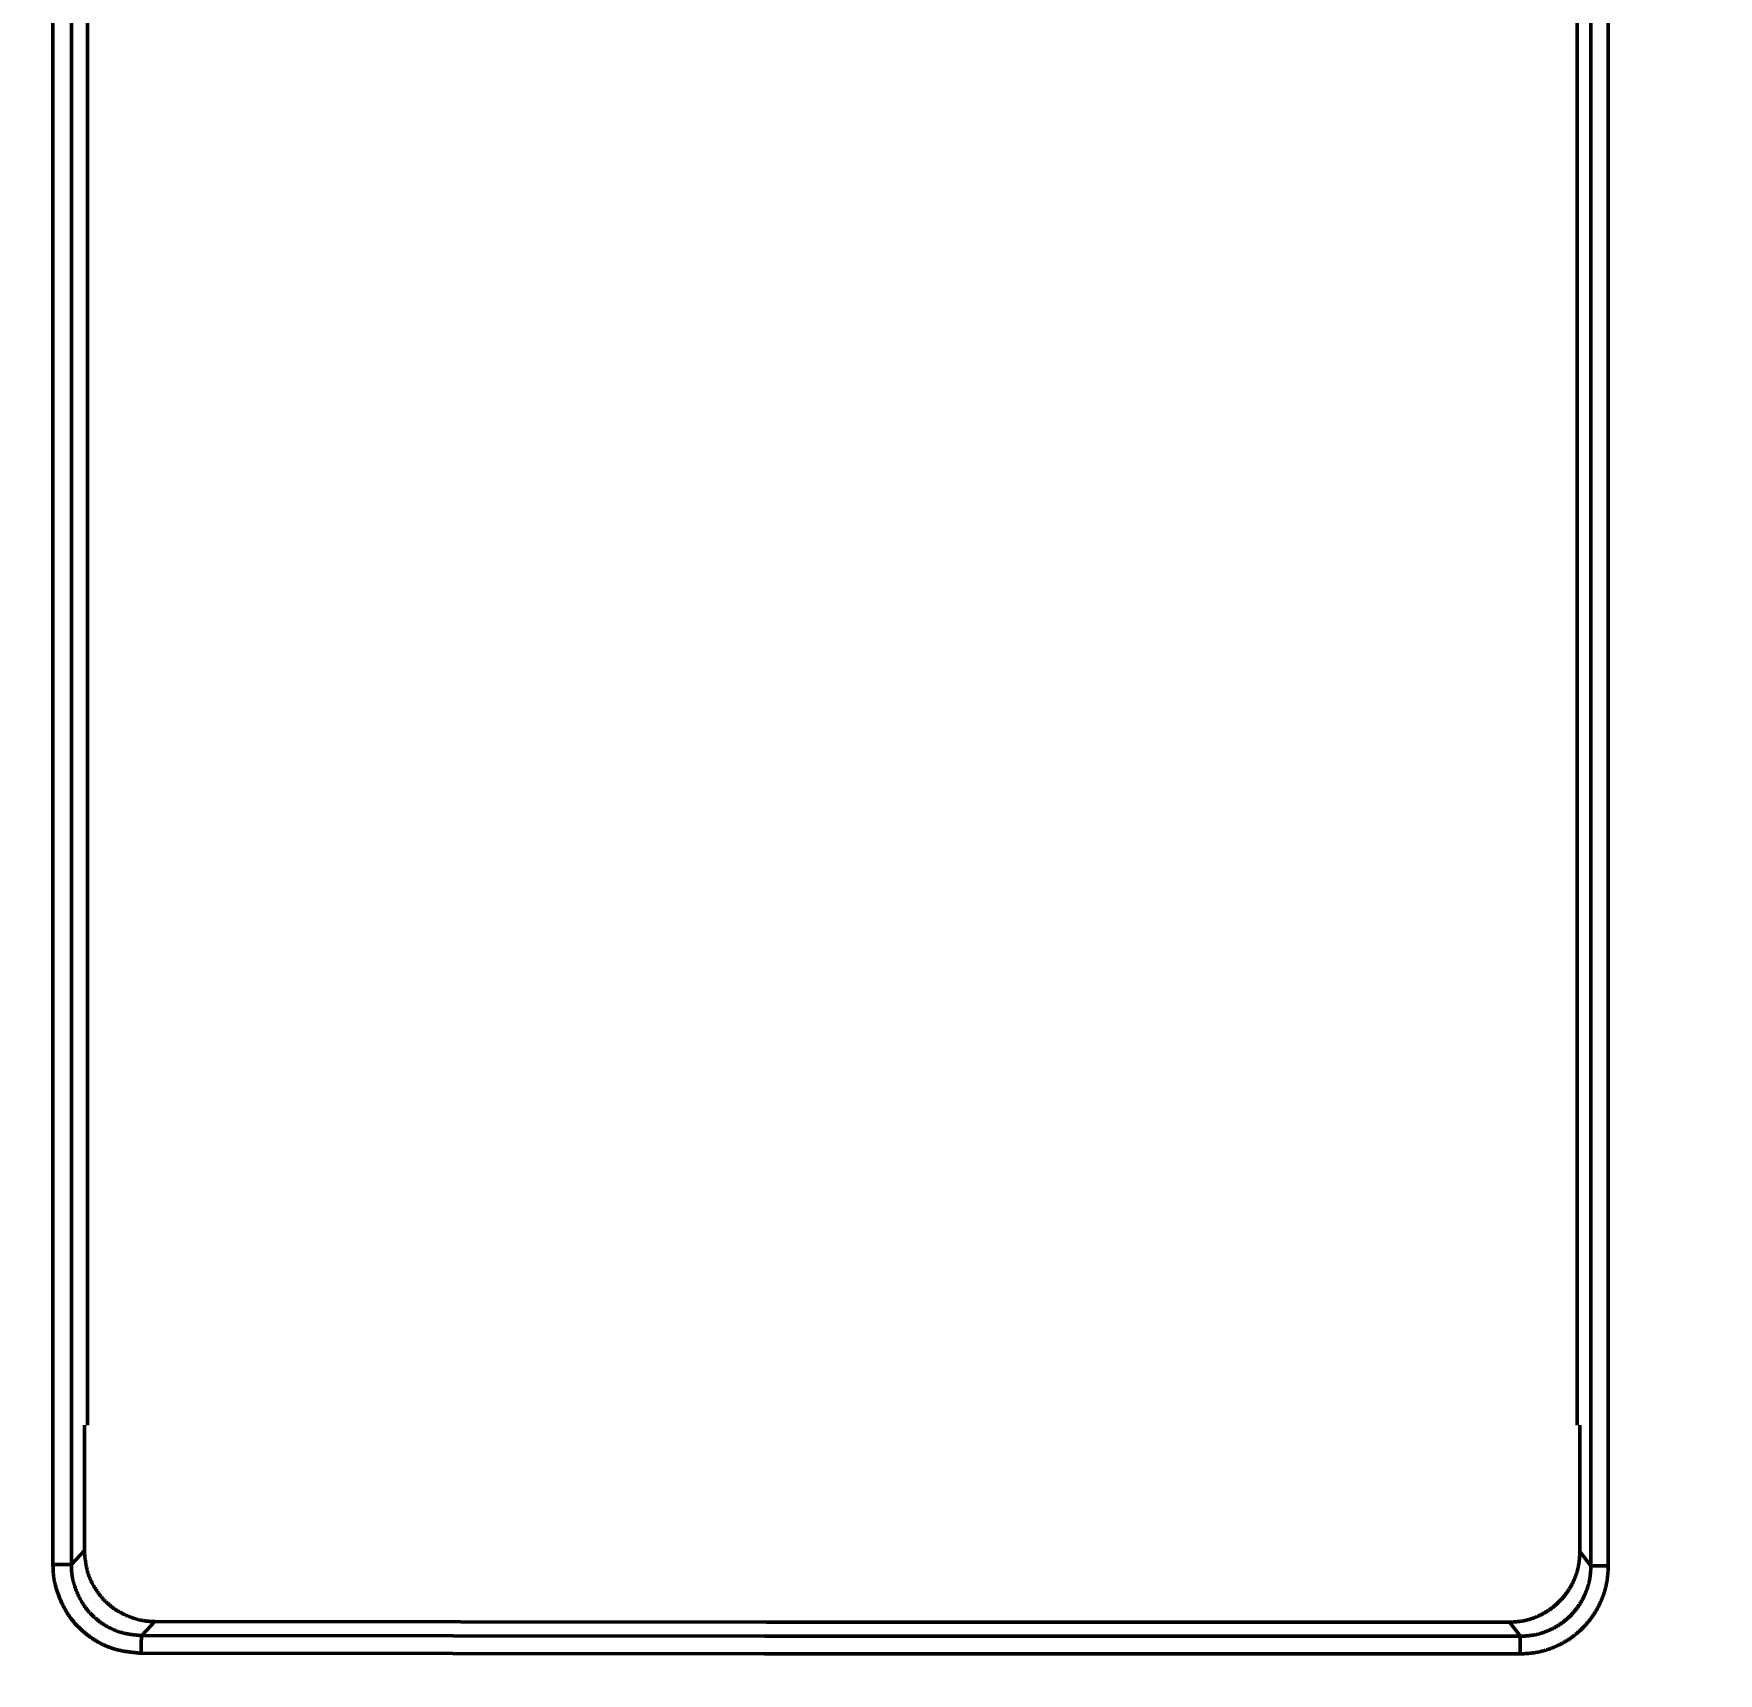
# Model space of a CAD drawing. Header units: millimetres. Extents: x -6033 to 120673, y -4970 to 90533.
# Drawn here: x 87177.98 to 87225.5, y 68508.74 to 68554.99 of the extents above; entities that cross this region are included whole.
import ezdxf
from ezdxf.enums import TextEntityAlignment as Align

# ---------------------------------------------------------------- set-up
doc = ezdxf.new("R2010")
doc.units = ezdxf.units.MM
doc.layers.get('DefPoints').update_dxf_attribs({"color": 250})
for name, color, linetype, lineweight in [('_ACM-A-ANNO-DIMS-c', 2, 'Continuous', 18), ('I-AR$0$I-SCOPE', 252, 'Continuous', 35), ('I-PLAN$0$_ACM-A-WALL-HACH', 251, 'Continuous', 9)]:
    doc.layers.add(name, color=color, linetype=linetype, lineweight=lineweight)
for name, color, linetype in [('I-CEILING$0$I-RCP-AIR', 64, 'Continuous'), ('I-CEILING$0$RC-Hatch【天花填充】', 251, 'Continuous'), ('I-FLOOR$0$I-FC-HATCH', 8, 'Continuous'), ('地坪', 7, 'Continuous'), ('天花', 7, 'Continuous')]:
    doc.layers.add(name, color=color, linetype=linetype)
doc.styles.add('_ACM-G-NOTES', font='arial.ttf')
doc.styles.add('I-CEILING$0$黑体', font='simhei.ttf', dxfattribs={"height": 600})
doc.dimstyles.new('_ACM-DIM-A_50', dxfattribs={"dimscale": 50, "dimtxt": 2.5, "dimasz": 1, "dimexe": 1.5, "dimexo": 1, "dimgap": 1, "dimtad": 1, "dimdec": 0, "dimrnd": 5, "dimzin": 1, "dimdsep": 46, "dimtxsty": '_ACM-G-NOTES', "dimblk": 'ARCHTICK', "dimcen": 2.5, "dimclrd": 256, "dimclre": 256, "dimclrt": 256, "dimadec": 3, "dimazin": 0, "dimtfac": 1, "dimtdec": 0, "dimtix": 1, "dimtmove": 0, "dimatfit": 3, "dimldrblk": 'DOTSMALL', "dimfxl": 5, "dimfxlon": 1, "dimlwd": 18, "dimlwe": 18, "dimarcsym": 0})

# ---------------------------------------------------------------- blocks, each defined once
blk = doc.blocks.new('I-AR')
at = {"layer": 'I-AR$0$I-SCOPE'}
h = blk.add_hatch(dxfattribs=at)
h.set_pattern_fill('ANSI31', color=256, scale=200)
h.paths.add_polyline_path([(63300, 72640), (66630, 72640), (66630, 70889.383), (90600, 70890), (90600, 66390), (96650, 66390), (96650, 24876.398), (18340, 24876.398), (18340, 66390), (48090, 66390), (48090, 72640), (51400, 72640), (51400, 72649.887), (52869.5, 72649.887), (52869.5, 72640), (55240, 72640), (55240, 72790), (59460, 72790), (59460, 72640), (61830.5, 72640), (61830.5, 72649.887), (63300, 72649.887)], flags=16)
h.paths.add_polyline_path([(7330, 0), (7330, -1770), (11180, -1770), (11180, 0), (18450, 0), (18450, 2900), (27550, 2900), (27550, 18090), (37037.331, 18090), (37037.331, 17350), (96200, 17350), (96200, 18120), (114640, 18120), (114640, 84500), (0, 84500), (0, 0)])
blk = doc.blocks.new('I-PLAN')
at = {"layer": 'I-PLAN$0$_ACM-A-WALL-HACH'}
h = blk.add_hatch(dxfattribs=at)
h.set_pattern_fill('ANSI31', color=256, scale=10, angle=45)
h.paths.add_polyline_path([(88260, 70790), (88260, 70890), (88030, 70890), (88030, 70790), (88230, 70790)], flags=17)
h.paths.add_polyline_path([(79671.546, 69390), (78155, 69390), (78155, 68990), (77955, 68990), (77955, 69590), (79671.546, 69590)], flags=17)
h.paths.add_polyline_path([(80271.546, 69390), (80271.546, 69590), (80780, 69590), (80780, 68990), (80580, 68990), (80580, 69390)], flags=17)
h.paths.add_polyline_path([(74580, 69590), (73930, 69590), (73930, 69390), (74580, 69390)])
h.paths.add_polyline_path([(68780, 69590), (69430, 69590), (69430, 69390), (68780, 69390)])
h.paths.add_polyline_path([(87280, 66490), (87480, 66490), (87480, 66390), (87280, 66390)])
h.paths.add_polyline_path([(82180, 68990), (82180, 69390), (84230, 69390), (84230, 66490), (84430, 66490), (84430, 69390), (85280, 69390), (85280, 69590), (81980, 69590), (81980, 68990)])
h.paths.add_polyline_path([(87480, 67390), (87480, 69390), (88280, 69390), (88280, 69590), (88080, 69590), (86480, 69590), (86480, 69390), (87280, 69390), (87280, 67390)], flags=17)
h.paths.add_polyline_path([(72130, 68170), (72130, 66490), (72330, 66490), (72330, 67870), (73130, 67870), (73130, 68070), (72330, 68070), (72330, 68170)])
h.paths.add_polyline_path([(71230, 68170), (71230, 66390), (71030, 66390), (71030, 67870), (70230, 67870), (70230, 68070), (71030, 68070), (71030, 68170)])
h.paths.add_polyline_path([(72130, 69070), (72330, 69070), (72330, 69390), (73030, 69390), (73030, 69590), (72130, 69590)])
h.paths.add_polyline_path([(71230, 69070), (71030, 69070), (71030, 69390), (70330, 69390), (70330, 69590), (71230, 69590)])
h.paths.add_polyline_path([(67800, 69490), (67830, 69490), (67830, 69590), (67800, 69590)], flags=17)
h.paths.add_polyline_path([(76755, 69590), (75180, 69590), (75180, 69390), (75330, 69390), (75330, 66390), (75530, 66390), (75530, 69390), (76555, 69390), (76555, 68990), (76755, 68990)])
h.paths.add_polyline_path([(68180, 69590), (68180, 69390), (68030, 69390), (68030, 66520), (67780, 66520), (67780, 66390), (67400, 66390), (67400, 66720), (67830, 66720), (67830, 69590)])
edge = h.paths.add_edge_path()
edge.add_line((89860, 70890), (88860, 70890))
edge.add_line((75530, 66520), (84230, 66520))
edge.add_line((75530, 66720), (84230, 66720))
blk = doc.blocks.new('I-CEILING$0$RPK-22-40FSNQS')
at = {"color": 0, "lineweight": 50}
for p, q in [((-144.46766, -57.603182), (-58.03559, -57.603182)), ((-58.03559, -58.09299), (-58.03559, -57.603182)), ((-58.03559, -58.09299), (-144.46766, -58.09299)), ((-62.000014, -58.40429), (-58.432468, -58.40429)), ((-58.432468, -58.40429), (-58.03559, -58.09299)), ((-144.008914, -58.481218), (-62.000014, -58.481218)), ((-56.04426, -60.083012), (-56.441316, -60.394452)), ((-56.04426, -81.398388), (-56.04426, -60.083012)), ((-55.54665, -60.090886), (-55.54665, -81.406264)), ((-56.441316, -81.350712), (-56.441316, -60.394452)), ((-56.459674, -98.602512), (-56.441316, -81.350712)), ((-56.063214, -98.970586), (-56.04426, -81.398388)), ((-55.54665, -81.406264), (-55.565604, -98.98945)), ((-56.459674, -98.602512), (-56.063214, -98.970586)), ((-62.000014, -100.49814), (-144.000956, -100.49814)), ((-62.000014, -100.5891), (-58.45932, -100.5891)), ((-58.065334, -100.954898), (-58.45932, -100.5891)), ((-144.457646, -100.954898), (-58.065334, -100.954898)), ((-58.065334, -101.4741), (-58.065334, -100.954898)), ((-58.065334, -101.4741), (-144.457646, -101.4741))]:
    blk.add_line(p, q, dxfattribs=at)
for points in [[(-58.03559, -57.603182), (-58.019254, -57.604106), (-58.002918, -57.605036), (-57.986584, -57.605972), (-57.970252, -57.606924), (-57.953924, -57.607892), (-57.937598, -57.608884), (-57.921278, -57.6099), (-57.904962, -57.61095), (-57.888652, -57.612034), (-57.872348, -57.613158), (-57.856052, -57.614326), (-57.839764, -57.615544), (-57.823486, -57.616814), (-57.807216, -57.618142), (-57.790956, -57.619534), (-57.774708, -57.62099), (-57.758472, -57.622518), (-57.742248, -57.624122), (-57.726038, -57.625806), (-57.70984, -57.627574), (-57.693658, -57.62943), (-57.677492, -57.63138), (-57.66134, -57.633426), (-57.645206, -57.635576), (-57.62909, -57.637832), (-57.612992, -57.6402), (-57.596914, -57.642682), (-57.580856, -57.645284), (-57.564816, -57.64801), (-57.5488, -57.650866), (-57.532804, -57.653854), (-57.516832, -57.656972), (-57.500882, -57.660222), (-57.484958, -57.6636), (-57.469056, -57.667106), (-57.453182, -57.670738), (-57.437332, -57.674496), (-57.42151, -57.678376), (-57.405714, -57.682378), (-57.389946, -57.686502), (-57.374206, -57.690744), (-57.358496, -57.695102), (-57.342814, -57.699578), (-57.327164, -57.70417), (-57.311544, -57.708874), (-57.295956, -57.71369), (-57.280402, -57.718618), (-57.264878, -57.723654), (-57.24939, -57.728798), (-57.233936, -57.734048), (-57.218516, -57.739404), (-57.20313, -57.744864), (-57.187782, -57.750424), (-57.172472, -57.756088), (-57.157196, -57.761848), (-57.14196, -57.767708), (-57.126764, -57.773664), (-57.111606, -57.779716), (-57.096488, -57.785862), (-57.08141, -57.7921), (-57.066374, -57.798428), (-57.05138, -57.804848), (-57.036428, -57.811358), (-57.021518, -57.81796), (-57.006654, -57.824654), (-56.991834, -57.831436), (-56.977058, -57.838312), (-56.962328, -57.845278), (-56.947646, -57.852334), (-56.933008, -57.859482), (-56.91842, -57.86672), (-56.90388, -57.87405), (-56.889388, -57.88147), (-56.874944, -57.888982), (-56.860552, -57.896584), (-56.84621, -57.904278), (-56.83192, -57.912062), (-56.81768, -57.919938), (-56.803494, -57.927904), (-56.789362, -57.935962), (-56.775282, -57.94411), (-56.761258, -57.952348), (-56.747288, -57.960678), (-56.733374, -57.969098), (-56.719516, -57.97761), (-56.705716, -57.986214), (-56.691972, -57.994906), (-56.678288, -58.00369), (-56.66466, -58.012566), (-56.651094, -58.021532), (-56.637588, -58.03059), (-56.62414, -58.039736), (-56.610756, -58.048974), (-56.597432, -58.0583), (-56.58417, -58.067716), (-56.570972, -58.07722), (-56.557836, -58.08681), (-56.544764, -58.09649), (-56.531756, -58.106254), (-56.518812, -58.116106), (-56.505932, -58.126044), (-56.49312, -58.136066), (-56.480374, -58.146174), (-56.467692, -58.156364), (-56.45508, -58.16664), (-56.442534, -58.176998), (-56.430056, -58.187438), (-56.417648, -58.19796), (-56.405308, -58.208564), (-56.393038, -58.219248), (-56.380838, -58.230014), (-56.368708, -58.240858), (-56.35665, -58.251784), (-56.344662, -58.262786), (-56.332748, -58.273868), (-56.320906, -58.285028), (-56.309136, -58.296264), (-56.297442, -58.307578), (-56.28582, -58.318968), (-56.274274, -58.330434), (-56.262802, -58.341974), (-56.251406, -58.35359), (-56.240086, -58.36528), (-56.228844, -58.377042), (-56.217678, -58.388878), (-56.20659, -58.400788), (-56.19558, -58.41277), (-56.18465, -58.424822), (-56.173798, -58.436946), (-56.163026, -58.449142), (-56.152336, -58.461406), (-56.141726, -58.47374), (-56.131198, -58.486144), (-56.12075, -58.498616), (-56.110386, -58.511158), (-56.100106, -58.523764), (-56.089908, -58.53644), (-56.079796, -58.549182), (-56.069768, -58.561988), (-56.059824, -58.574862), (-56.049966, -58.5878), (-56.040196, -58.600802), (-56.03051, -58.613868), (-56.020914, -58.626998), (-56.011404, -58.640192), (-56.001984, -58.653446), (-55.992652, -58.666764), (-55.983408, -58.680142), (-55.974256, -58.693582), (-55.965194, -58.707082), (-55.956222, -58.720642), (-55.947342, -58.734262), (-55.938554, -58.74794), (-55.929854, -58.761676), (-55.921248, -58.77547), (-55.912732, -58.78932), (-55.904306, -58.803226), (-55.895974, -58.817188), (-55.88773, -58.831206), (-55.879578, -58.845276), (-55.871518, -58.859402), (-55.863548, -58.87358), (-55.85567, -58.887812), (-55.847882, -58.902094), (-55.840184, -58.916428), (-55.83258, -58.930812), (-55.825064, -58.945246), (-55.81764, -58.959732), (-55.810308, -58.974264), (-55.803066, -58.988844), (-55.795916, -59.003474), (-55.788856, -59.018148), (-55.781888, -59.03287), (-55.77501, -59.047638), (-55.768224, -59.06245), (-55.761528, -59.077308), (-55.754924, -59.092208), (-55.74841, -59.107152), (-55.741988, -59.122138), (-55.735656, -59.137168), (-55.729416, -59.152238), (-55.723268, -59.167348), (-55.717214, -59.182498), (-55.711256, -59.197688), (-55.705392, -59.212918), (-55.699628, -59.228184), (-55.693964, -59.24349), (-55.6884, -59.25883), (-55.68294, -59.274208), (-55.677582, -59.289622), (-55.672328, -59.30507), (-55.667182, -59.320552), (-55.662144, -59.336068), (-55.657216, -59.351616), (-55.652396, -59.367198), (-55.64769, -59.38281), (-55.643098, -59.398454), (-55.63862, -59.414128), (-55.634258, -59.429832), (-55.630016, -59.445566), (-55.62589, -59.461326), (-55.621886, -59.477116), (-55.618004, -59.492932), (-55.614246, -59.508774), (-55.610612, -59.524642), (-55.607104, -59.540536), (-55.603724, -59.556454), (-55.600474, -59.572396), (-55.597352, -59.58836), (-55.594364, -59.604348), (-55.591506, -59.620358), (-55.588778, -59.636388), (-55.586174, -59.65244), (-55.583692, -59.66851), (-55.581322, -59.6846), (-55.579066, -59.700708), (-55.576914, -59.716834), (-55.574866, -59.732978), (-55.572916, -59.749136), (-55.571058, -59.76531), (-55.56929, -59.781498), (-55.567604, -59.797702), (-55.566, -59.813916), (-55.564472, -59.830144), (-55.563014, -59.846384), (-55.561622, -59.862636), (-55.560294, -59.878896), (-55.559022, -59.895166), (-55.557804, -59.911446), (-55.556634, -59.927734), (-55.55551, -59.944028), (-55.554424, -59.960328), (-55.553374, -59.976636), (-55.552356, -59.992948), (-55.551364, -60.009264), (-55.550396, -60.025584), (-55.549444, -60.041908), (-55.548504, -60.058232), (-55.547576, -60.07456), (-55.54665, -60.090886)], [(-56.441316, -60.394452), (-56.442054, -60.381392), (-56.442798, -60.36833), (-56.443548, -60.35527), (-56.444308, -60.342212), (-56.445082, -60.329156), (-56.445874, -60.316104), (-56.446688, -60.303054), (-56.447526, -60.29001), (-56.448394, -60.276968), (-56.449292, -60.263932), (-56.450228, -60.250904), (-56.4512, -60.23788), (-56.452216, -60.224864), (-56.45328, -60.211856), (-56.454392, -60.198854), (-56.455556, -60.185864), (-56.45678, -60.17288), (-56.458062, -60.159908), (-56.459408, -60.146946), (-56.460822, -60.133996), (-56.462308, -60.121056), (-56.463868, -60.10813), (-56.465506, -60.095216), (-56.467226, -60.082316), (-56.469032, -60.069428), (-56.470926, -60.056556), (-56.472912, -60.0437), (-56.474994, -60.03086), (-56.477178, -60.018034), (-56.479462, -60.005226), (-56.481854, -59.992436), (-56.48435, -59.979664), (-56.486952, -59.966912), (-56.489656, -59.954176), (-56.492462, -59.941462), (-56.495368, -59.928766), (-56.498376, -59.916092), (-56.501482, -59.90344), (-56.504684, -59.890808), (-56.507984, -59.878198), (-56.51138, -59.865612), (-56.514868, -59.853048), (-56.51845, -59.84051), (-56.522124, -59.827994), (-56.52589, -59.815504), (-56.529744, -59.803038), (-56.533688, -59.790598), (-56.53772, -59.778186), (-56.541836, -59.7658), (-56.546038, -59.75344), (-56.550326, -59.74111), (-56.554694, -59.728808), (-56.559146, -59.716534), (-56.563678, -59.70429), (-56.56829, -59.692076), (-56.57298, -59.679894), (-56.577748, -59.667742), (-56.582592, -59.65562), (-56.58751, -59.643532), (-56.592502, -59.631476), (-56.597568, -59.619454), (-56.602706, -59.607464), (-56.607918, -59.59551), (-56.613202, -59.583588), (-56.61856, -59.571704), (-56.623988, -59.559854), (-56.629492, -59.54804), (-56.635066, -59.536262), (-56.640714, -59.524522), (-56.646436, -59.51282), (-56.65223, -59.501154), (-56.658096, -59.489528), (-56.664034, -59.477942), (-56.670046, -59.466394), (-56.676132, -59.454886), (-56.68229, -59.44342), (-56.68852, -59.431994), (-56.694824, -59.42061), (-56.7012, -59.409268), (-56.707648, -59.397968), (-56.71417, -59.38671), (-56.720764, -59.375498), (-56.727432, -59.364328), (-56.734172, -59.353202), (-56.740986, -59.342124), (-56.747872, -59.331088), (-56.75483, -59.3201), (-56.761862, -59.309158), (-56.768968, -59.298264), (-56.776144, -59.287416), (-56.783394, -59.276616), (-56.790718, -59.265864), (-56.798112, -59.255162), (-56.805578, -59.244508), (-56.813116, -59.233904), (-56.820722, -59.22335), (-56.8284, -59.212846), (-56.836148, -59.202394), (-56.843966, -59.191992), (-56.851852, -59.181642), (-56.859808, -59.171344), (-56.86783, -59.161098), (-56.87592, -59.150904), (-56.884078, -59.140766), (-56.892304, -59.130678), (-56.900594, -59.120646), (-56.908952, -59.11067), (-56.917376, -59.100746), (-56.925864, -59.090878), (-56.934416, -59.081066), (-56.943034, -59.07131), (-56.951714, -59.061612), (-56.96046, -59.05197), (-56.969268, -59.042384), (-56.978138, -59.032856), (-56.98707, -59.023388), (-56.996064, -59.013976), (-57.00512, -59.004624), (-57.014238, -58.995332), (-57.023414, -58.9861), (-57.032652, -58.976926), (-57.041948, -58.967814), (-57.051306, -58.958764), (-57.06072, -58.949774), (-57.070194, -58.940846), (-57.079726, -58.93198), (-57.089316, -58.923178), (-57.098962, -58.914438), (-57.108666, -58.90576), (-57.118426, -58.897148), (-57.128242, -58.8886), (-57.138112, -58.880116), (-57.14804, -58.871698), (-57.158022, -58.863346), (-57.168058, -58.855058), (-57.178148, -58.846838), (-57.188292, -58.838686), (-57.19849, -58.8306), (-57.20874, -58.822582), (-57.219042, -58.814632), (-57.229396, -58.80675), (-57.239802, -58.798936), (-57.25026, -58.791194), (-57.260768, -58.78352), (-57.271328, -58.775918), (-57.281936, -58.768386), (-57.292596, -58.760924), (-57.303302, -58.753534), (-57.31406, -58.746216), (-57.324864, -58.738972), (-57.335718, -58.731798), (-57.346618, -58.724698), (-57.357566, -58.717672), (-57.36856, -58.710716), (-57.379602, -58.703834), (-57.390688, -58.697026), (-57.401818, -58.69029), (-57.412994, -58.683626), (-57.424212, -58.677036), (-57.435476, -58.670518), (-57.446782, -58.664072), (-57.45813, -58.6577), (-57.46952, -58.6514), (-57.480952, -58.645172), (-57.492426, -58.639018), (-57.50394, -58.632936), (-57.515494, -58.626928), (-57.527086, -58.620992), (-57.53872, -58.615128), (-57.55039, -58.609338), (-57.5621, -58.60362), (-57.573846, -58.597974), (-57.58563, -58.592402), (-57.59745, -58.586902), (-57.609306, -58.581476), (-57.621198, -58.576122), (-57.633124, -58.57084), (-57.645086, -58.565632), (-57.657082, -58.560496), (-57.669112, -58.555434), (-57.681174, -58.550444), (-57.693268, -58.545528), (-57.705396, -58.540686), (-57.717554, -58.53592), (-57.729744, -58.531232), (-57.741964, -58.526624), (-57.754214, -58.522094), (-57.766492, -58.517644), (-57.7788, -58.513276), (-57.791138, -58.508992), (-57.803502, -58.50479), (-57.815894, -58.500674), (-57.828312, -58.496646), (-57.840758, -58.492704), (-57.853228, -58.48885), (-57.865724, -58.485086), (-57.878246, -58.481412), (-57.89079, -58.477832), (-57.90336, -58.474344), (-57.915952, -58.47095), (-57.928568, -58.46765), (-57.941204, -58.464448), (-57.953864, -58.461344), (-57.966544, -58.458338), (-57.979244, -58.455432), (-57.991966, -58.452626), (-58.004706, -58.449924), (-58.017466, -58.447324), (-58.030244, -58.444828), (-58.043042, -58.442438), (-58.055856, -58.440154), (-58.068686, -58.437972), (-58.081534, -58.43589), (-58.094398, -58.433904), (-58.107276, -58.43201), (-58.120168, -58.430206), (-58.133076, -58.428486), (-58.145996, -58.426848), (-58.15893, -58.425288), (-58.171876, -58.423802), (-58.184832, -58.422388), (-58.1978, -58.421042), (-58.21078, -58.419758), (-58.223768, -58.418536), (-58.236768, -58.41737), (-58.249774, -58.416258), (-58.26279, -58.415196), (-58.275812, -58.414178), (-58.288842, -58.413206), (-58.301878, -58.41227), (-58.31492, -58.411372), (-58.327968, -58.410504), (-58.34102, -58.409664), (-58.354076, -58.40885), (-58.367136, -58.408058), (-58.3802, -58.407284), (-58.393264, -58.406522), (-58.406332, -58.405772), (-58.4194, -58.40503), (-58.432468, -58.40429)], [(-56.04426, -60.083012), (-56.044972, -60.069928), (-56.045686, -60.056844), (-56.04641, -60.043762), (-56.047142, -60.030682), (-56.04789, -60.017604), (-56.048656, -60.00453), (-56.049442, -59.991458), (-56.050254, -59.978392), (-56.051094, -59.965328), (-56.051966, -59.952272), (-56.052872, -59.93922), (-56.05382, -59.926176), (-56.05481, -59.913138), (-56.055846, -59.900108), (-56.056932, -59.887086), (-56.05807, -59.874074), (-56.059266, -59.86107), (-56.060524, -59.848078), (-56.061844, -59.835094), (-56.063234, -59.822124), (-56.064694, -59.809164), (-56.066228, -59.796216), (-56.067842, -59.783282), (-56.069538, -59.770362), (-56.071318, -59.757456), (-56.073188, -59.744564), (-56.075152, -59.731688), (-56.07721, -59.718828), (-56.07937, -59.705986), (-56.081632, -59.69316), (-56.084, -59.680352), (-56.086474, -59.66756), (-56.089052, -59.65479), (-56.091734, -59.642038), (-56.09452, -59.629306), (-56.097404, -59.616594), (-56.10039, -59.603902), (-56.103476, -59.591232), (-56.106658, -59.578584), (-56.109938, -59.565958), (-56.113312, -59.553356), (-56.116782, -59.540778), (-56.120346, -59.528222), (-56.124, -59.515692), (-56.127746, -59.503186), (-56.131582, -59.490706), (-56.135508, -59.478252), (-56.13952, -59.465824), (-56.14362, -59.453424), (-56.147804, -59.44105), (-56.152074, -59.428706), (-56.156426, -59.41639), (-56.16086, -59.404102), (-56.165376, -59.391846), (-56.16997, -59.379618), (-56.174644, -59.367422), (-56.179396, -59.355256), (-56.184224, -59.343124), (-56.189128, -59.331022), (-56.194106, -59.318954), (-56.199156, -59.30692), (-56.20428, -59.294918), (-56.209476, -59.28295), (-56.214746, -59.271018), (-56.22009, -59.259122), (-56.225504, -59.24726), (-56.230994, -59.235436), (-56.236556, -59.223646), (-56.24219, -59.211896), (-56.247898, -59.200182), (-56.25368, -59.188508), (-56.259532, -59.176872), (-56.26546, -59.165274), (-56.27146, -59.153716), (-56.277532, -59.1422), (-56.283678, -59.130724), (-56.289898, -59.119288), (-56.29619, -59.107894), (-56.302554, -59.096544), (-56.308992, -59.085236), (-56.315504, -59.07397), (-56.322088, -59.062748), (-56.328744, -59.051572), (-56.335474, -59.040438), (-56.342278, -59.029352), (-56.349154, -59.01831), (-56.356104, -59.007314), (-56.363126, -58.996366), (-56.370222, -58.985464), (-56.37739, -58.97461), (-56.38463, -58.963804), (-56.391944, -58.953048), (-56.39933, -58.94234), (-56.406788, -58.931682), (-56.414318, -58.921072), (-56.421918, -58.910514), (-56.429588, -58.900006), (-56.437328, -58.889548), (-56.445138, -58.879142), (-56.453018, -58.868788), (-56.460966, -58.858486), (-56.468982, -58.848238), (-56.477066, -58.838042), (-56.485218, -58.8279), (-56.493438, -58.81781), (-56.501724, -58.807776), (-56.510076, -58.797796), (-56.518496, -58.787872), (-56.52698, -58.778002), (-56.535528, -58.768188), (-56.544142, -58.758432), (-56.55282, -58.748732), (-56.561562, -58.739088), (-56.570368, -58.729502), (-56.579236, -58.719976), (-56.588168, -58.710506), (-56.59716, -58.701094), (-56.606216, -58.691744), (-56.615332, -58.682452), (-56.62451, -58.67322), (-56.633748, -58.664048), (-56.643046, -58.654938), (-56.652404, -58.645888), (-56.661822, -58.6369), (-56.671298, -58.627974), (-56.680832, -58.61911), (-56.690426, -58.610308), (-56.700076, -58.601572), (-56.709784, -58.592898), (-56.719548, -58.584288), (-56.729368, -58.575742), (-56.739246, -58.567262), (-56.749178, -58.558848), (-56.759166, -58.550498), (-56.769208, -58.542216), (-56.779304, -58.534), (-56.789456, -58.52585), (-56.79966, -58.51777), (-56.809918, -58.509756), (-56.820228, -58.50181), (-56.83059, -58.493934), (-56.841004, -58.486126), (-56.85147, -58.47839), (-56.861988, -58.470722), (-56.872556, -58.463124), (-56.883174, -58.455598), (-56.89384, -58.448144), (-56.904558, -58.44076), (-56.915324, -58.433448), (-56.92614, -58.42621), (-56.937002, -58.419046), (-56.947914, -58.411952), (-56.958872, -58.404932), (-56.969876, -58.397986), (-56.980928, -58.391112), (-56.992024, -58.384312), (-57.003166, -58.377584), (-57.014352, -58.370928), (-57.025584, -58.364346), (-57.036858, -58.357838), (-57.048176, -58.351402), (-57.059536, -58.345038), (-57.070938, -58.338748), (-57.082384, -58.33253), (-57.09387, -58.326386), (-57.105396, -58.320314), (-57.116962, -58.314316), (-57.12857, -58.308392), (-57.140216, -58.302538), (-57.1519, -58.29676), (-57.163624, -58.291052), (-57.175384, -58.28542), (-57.187182, -58.279858), (-57.199018, -58.274372), (-57.210888, -58.268956), (-57.222796, -58.263614), (-57.234738, -58.258346), (-57.246716, -58.25315), (-57.258728, -58.248028), (-57.270774, -58.242978), (-57.282852, -58.238002), (-57.294964, -58.2331), (-57.307108, -58.228272), (-57.319284, -58.223522), (-57.331492, -58.218848), (-57.34373, -58.214252), (-57.355998, -58.209738), (-57.368296, -58.205304), (-57.380624, -58.20095), (-57.39298, -58.196682), (-57.405364, -58.192496), (-57.417776, -58.188396), (-57.430214, -58.184384), (-57.44268, -58.180458), (-57.455172, -58.17662), (-57.467688, -58.172874), (-57.480232, -58.169218), (-57.492798, -58.165654), (-57.50539, -58.162182), (-57.518004, -58.158806), (-57.53064, -58.155526), (-57.5433, -58.15234), (-57.555982, -58.149254), (-57.568686, -58.146268), (-57.58141, -58.14338), (-57.594156, -58.140594), (-57.60692, -58.13791), (-57.619704, -58.135328), (-57.632508, -58.132852), (-57.64533, -58.130482), (-57.658168, -58.128218), (-57.671026, -58.126056), (-57.683898, -58.123994), (-57.696788, -58.12203), (-57.709692, -58.120156), (-57.722612, -58.118372), (-57.735546, -58.116674), (-57.748492, -58.115056), (-57.761454, -58.113518), (-57.774426, -58.112054), (-57.78741, -58.110662), (-57.800406, -58.109336), (-57.813414, -58.108076), (-57.82643, -58.106874), (-57.839456, -58.10573), (-57.852492, -58.10464), (-57.865536, -58.1036), (-57.878588, -58.102606), (-57.891646, -58.101654), (-57.90471, -58.100742), (-57.917782, -58.099866), (-57.930858, -58.099022), (-57.94394, -58.098204), (-57.957024, -58.097414), (-57.970114, -58.096644), (-57.983206, -58.095892), (-57.9963, -58.095154), (-58.009396, -58.094428), (-58.022492, -58.093708), (-58.03559, -58.09299)], [(-56.04426, -60.083012), (-56.04373, -60.083066), (-56.0432, -60.083122), (-56.04267, -60.083178), (-56.042138, -60.083232), (-56.041606, -60.083288), (-56.041072, -60.083342), (-56.040536, -60.083398), (-56.039998, -60.083452), (-56.039456, -60.083508), (-56.038912, -60.083562), (-56.038366, -60.083616), (-56.037816, -60.08367), (-56.03726, -60.083724), (-56.036702, -60.083778), (-56.036138, -60.083832), (-56.03557, -60.083884), (-56.034996, -60.083938), (-56.034418, -60.08399), (-56.033832, -60.084042), (-56.03324, -60.084092), (-56.032642, -60.084144), (-56.032038, -60.084194), (-56.031426, -60.084246), (-56.030808, -60.084296), (-56.03018, -60.084344), (-56.029544, -60.084394), (-56.0289, -60.084442), (-56.028248, -60.08449), (-56.027586, -60.084536), (-56.026914, -60.084584), (-56.026036, -60.084642), (-56.02514, -60.0847), (-56.02423, -60.084758), (-56.023302, -60.084814), (-56.022358, -60.08487), (-56.021398, -60.084924), (-56.020422, -60.084978), (-56.01943, -60.08503), (-56.01842, -60.085084), (-56.017394, -60.085134), (-56.01635, -60.085186), (-56.015292, -60.085236), (-56.014216, -60.085286), (-56.013122, -60.085336), (-56.012012, -60.085384), (-56.010886, -60.085432), (-56.009742, -60.08548), (-56.008582, -60.085528), (-56.007406, -60.085576), (-56.006212, -60.085622), (-56.005, -60.085668), (-56.003772, -60.085714), (-56.002526, -60.08576), (-56.001264, -60.085806), (-55.999984, -60.085852), (-55.998688, -60.085898), (-55.997374, -60.085944), (-55.996042, -60.08599), (-55.994694, -60.086036), (-55.993326, -60.08608), (-55.991944, -60.086126), (-55.990542, -60.086172), (-55.989124, -60.086218), (-55.987688, -60.086264), (-55.986236, -60.08631), (-55.984768, -60.086356), (-55.983282, -60.086402), (-55.981778, -60.086448), (-55.980258, -60.086494), (-55.978722, -60.08654), (-55.97717, -60.086586), (-55.9756, -60.086632), (-55.974014, -60.086676), (-55.972412, -60.086722), (-55.970794, -60.086768), (-55.96916, -60.086814), (-55.96751, -60.08686), (-55.965842, -60.086904), (-55.96416, -60.08695), (-55.962462, -60.086996), (-55.960748, -60.08704), (-55.95902, -60.087084), (-55.957274, -60.08713), (-55.955514, -60.087174), (-55.953738, -60.087218), (-55.951946, -60.087262), (-55.95014, -60.087306), (-55.948318, -60.08735), (-55.946482, -60.087394), (-55.94463, -60.087436), (-55.942764, -60.08748), (-55.940882, -60.087522), (-55.938986, -60.087564), (-55.937076, -60.087608), (-55.93515, -60.08765), (-55.93321, -60.08769), (-55.931256, -60.087732), (-55.929288, -60.087774), (-55.927306, -60.087814), (-55.925308, -60.087856), (-55.923298, -60.087896), (-55.921272, -60.087936), (-55.919232, -60.087976), (-55.91718, -60.088016), (-55.915112, -60.088056), (-55.913032, -60.088094), (-55.910938, -60.088134), (-55.90883, -60.088172), (-55.906708, -60.088212), (-55.904572, -60.08825), (-55.902424, -60.088288), (-55.900262, -60.088326), (-55.898086, -60.088364), (-55.895898, -60.088402), (-55.893696, -60.088438), (-55.891482, -60.088476), (-55.889254, -60.088512), (-55.887012, -60.088548), (-55.884758, -60.088586), (-55.882492, -60.088622), (-55.880212, -60.088658), (-55.87792, -60.088692), (-55.875616, -60.088728), (-55.8733, -60.088764), (-55.87097, -60.088798), (-55.86863, -60.088834), (-55.866276, -60.088868), (-55.86391, -60.088902), (-55.861532, -60.088936), (-55.859144, -60.08897), (-55.856742, -60.089004), (-55.854328, -60.089038), (-55.851904, -60.08907), (-55.849468, -60.089104), (-55.84702, -60.089136), (-55.844562, -60.089168), (-55.842092, -60.0892), (-55.83961, -60.089232), (-55.837118, -60.089264), (-55.834616, -60.089294), (-55.832102, -60.089326), (-55.829576, -60.089356), (-55.82704, -60.089386), (-55.824494, -60.089416), (-55.821938, -60.089446), (-55.81937, -60.089476), (-55.816794, -60.089504), (-55.814206, -60.089534), (-55.811608, -60.089562), (-55.809, -60.08959), (-55.806382, -60.089618), (-55.803754, -60.089646), (-55.801116, -60.089672), (-55.79847, -60.0897), (-55.795814, -60.089726), (-55.793148, -60.089752), (-55.790472, -60.089778), (-55.787788, -60.089804), (-55.785094, -60.08983), (-55.782392, -60.089856), (-55.77968, -60.08988), (-55.77696, -60.089904), (-55.774232, -60.089928), (-55.771496, -60.089952), (-55.76875, -60.089976), (-55.765996, -60.09), (-55.763234, -60.090022), (-55.760464, -60.090046), (-55.757686, -60.090068), (-55.754898, -60.09009), (-55.752104, -60.090112), (-55.749304, -60.090134), (-55.746494, -60.090156), (-55.743678, -60.090176), (-55.740854, -60.090198), (-55.738022, -60.090218), (-55.735184, -60.090238), (-55.732338, -60.090258), (-55.729486, -60.090278), (-55.726626, -60.090298), (-55.72376, -60.090316), (-55.720888, -60.090336), (-55.718008, -60.090354), (-55.715122, -60.090374), (-55.71223, -60.090392), (-55.709332, -60.09041), (-55.706428, -60.090426), (-55.703518, -60.090444), (-55.700602, -60.09046), (-55.697682, -60.090478), (-55.694754, -60.090494), (-55.691822, -60.09051), (-55.688884, -60.090526), (-55.68594, -60.09054), (-55.68299, -60.090556), (-55.680036, -60.09057), (-55.677078, -60.090584), (-55.674114, -60.090598), (-55.671146, -60.090612), (-55.668172, -60.090626), (-55.665194, -60.090638), (-55.662212, -60.090652), (-55.659224, -60.090664), (-55.656234, -60.090676), (-55.653238, -60.090686), (-55.650238, -60.090698), (-55.647236, -60.090708), (-55.644228, -60.090718), (-55.641218, -60.090728), (-55.638202, -60.090738), (-55.635184, -60.090746), (-55.632162, -60.090754), (-55.629138, -60.090762), (-55.62611, -60.09077), (-55.623078, -60.090778), (-55.620044, -60.090786), (-55.617008, -60.090792), (-55.613968, -60.090798), (-55.610926, -60.090804), (-55.607882, -60.09081), (-55.604834, -60.090816), (-55.601784, -60.09082), (-55.598734, -60.090826), (-55.59568, -60.09083), (-55.592626, -60.090836), (-55.589568, -60.09084), (-55.58651, -60.090844), (-55.58345, -60.090848), (-55.580388, -60.090852), (-55.577324, -60.090856), (-55.57426, -60.090858), (-55.571196, -60.090862), (-55.56813, -60.090866), (-55.565062, -60.090868), (-55.561994, -60.090872), (-55.558926, -60.090874), (-55.555858, -60.090878), (-55.552788, -60.09088), (-55.54972, -60.090884), (-55.54665, -60.090886)], [(-58.45932, -100.5891), (-58.43675, -100.586932), (-58.414182, -100.584754), (-58.391622, -100.582554), (-58.369068, -100.580322), (-58.346526, -100.578046), (-58.323998, -100.57572), (-58.301486, -100.573328), (-58.278992, -100.570862), (-58.256522, -100.568312), (-58.234078, -100.565664), (-58.21166, -100.562912), (-58.189272, -100.560042), (-58.166918, -100.557046), (-58.1446, -100.55391), (-58.12232, -100.550626), (-58.100082, -100.547184), (-58.077886, -100.54357), (-58.05574, -100.539776), (-58.033642, -100.535792), (-58.011598, -100.531604), (-57.989608, -100.527204), (-57.967676, -100.522582), (-57.945804, -100.517726), (-57.923996, -100.512626), (-57.902256, -100.50727), (-57.880584, -100.501648), (-57.858982, -100.495752), (-57.837456, -100.489568), (-57.816008, -100.483086), (-57.794638, -100.476296), (-57.773354, -100.46919), (-57.752152, -100.461772), (-57.731042, -100.454046), (-57.710022, -100.446018), (-57.689096, -100.437694), (-57.668266, -100.429078), (-57.647538, -100.420178), (-57.62691, -100.410998), (-57.60639, -100.401544), (-57.585978, -100.391822), (-57.565676, -100.381838), (-57.54549, -100.371596), (-57.52542, -100.361104), (-57.505468, -100.350364), (-57.48564, -100.339384), (-57.465938, -100.32817), (-57.446364, -100.316728), (-57.42692, -100.30506), (-57.40761, -100.293176), (-57.388438, -100.28108), (-57.369404, -100.268776), (-57.350514, -100.256272), (-57.331768, -100.243572), (-57.31317, -100.230682), (-57.294724, -100.21761), (-57.27643, -100.204356), (-57.258294, -100.190932), (-57.240316, -100.177338), (-57.222502, -100.163584), (-57.20485, -100.149672), (-57.187368, -100.13561), (-57.170056, -100.121392), (-57.152912, -100.107018), (-57.135942, -100.092484), (-57.119144, -100.077786), (-57.10252, -100.062922), (-57.086074, -100.047888), (-57.069802, -100.03268), (-57.05371, -100.017296), (-57.037798, -100.001732), (-57.022066, -99.985986), (-57.006516, -99.970054), (-56.991152, -99.953934), (-56.97597, -99.93762), (-56.960976, -99.921112), (-56.946168, -99.904404), (-56.93155, -99.887494), (-56.91712, -99.87038), (-56.902884, -99.853056), (-56.88884, -99.835522), (-56.874988, -99.817774), (-56.861334, -99.799806), (-56.847874, -99.781618), (-56.834614, -99.763206), (-56.821552, -99.744566), (-56.80869, -99.725694), (-56.796032, -99.70659), (-56.783574, -99.687248), (-56.771322, -99.667666), (-56.759276, -99.64784), (-56.747438, -99.627772), (-56.735808, -99.607476), (-56.724392, -99.586976), (-56.71319, -99.566288), (-56.702208, -99.545436), (-56.691448, -99.524436), (-56.68091, -99.503314), (-56.6706, -99.482084), (-56.66052, -99.460772), (-56.650672, -99.439394), (-56.64106, -99.417972), (-56.631686, -99.396526), (-56.622552, -99.375076), (-56.613664, -99.353644), (-56.605022, -99.332248), (-56.59663, -99.310908), (-56.58849, -99.289648), (-56.580606, -99.268484), (-56.572978, -99.247438), (-56.565614, -99.22653), (-56.558512, -99.205782), (-56.551678, -99.18521), (-56.545112, -99.16484), (-56.538818, -99.144688), (-56.532802, -99.124774), (-56.527062, -99.105122), (-56.521602, -99.085748), (-56.516428, -99.066676), (-56.51154, -99.047924), (-56.50694, -99.029512), (-56.502778, -99.012084), (-56.498878, -98.994982), (-56.495232, -98.978192), (-56.491832, -98.961704), (-56.488668, -98.945508), (-56.48573, -98.929592), (-56.48301, -98.913946), (-56.480498, -98.898556), (-56.478186, -98.883414), (-56.476066, -98.868506), (-56.474126, -98.853822), (-56.472358, -98.839352), (-56.470754, -98.825082), (-56.469304, -98.811004), (-56.467998, -98.797106), (-56.46683, -98.783374), (-56.465788, -98.7698), (-56.464864, -98.756372), (-56.46405, -98.743078), (-56.463334, -98.729906), (-56.46271, -98.716848), (-56.462168, -98.70389), (-56.461696, -98.691022), (-56.46129, -98.678232), (-56.460938, -98.66551), (-56.46063, -98.652842), (-56.46036, -98.640222), (-56.460116, -98.627632), (-56.45989, -98.615068), (-56.459674, -98.602512)], [(-58.065334, -100.954898), (-58.052322, -100.954736), (-58.0393, -100.954566), (-58.026252, -100.954376), (-58.01317, -100.954158), (-58.00004, -100.9539), (-57.98685, -100.953594), (-57.973588, -100.95323), (-57.960244, -100.952798), (-57.946806, -100.952288), (-57.933258, -100.951692), (-57.919594, -100.950998), (-57.905796, -100.950198), (-57.891858, -100.949282), (-57.877764, -100.948242), (-57.863504, -100.947064), (-57.849064, -100.945742), (-57.834436, -100.944266), (-57.819604, -100.942626), (-57.804558, -100.94081), (-57.789286, -100.938812), (-57.773776, -100.936618), (-57.758016, -100.934224), (-57.741996, -100.931616), (-57.7257, -100.928784), (-57.70912, -100.925722), (-57.692242, -100.922418), (-57.675054, -100.918862), (-57.657546, -100.915044), (-57.639704, -100.910956), (-57.621518, -100.906588), (-57.602978, -100.901932), (-57.584104, -100.896988), (-57.564912, -100.89176), (-57.545426, -100.88625), (-57.525662, -100.880464), (-57.505644, -100.8744), (-57.48539, -100.868064), (-57.464922, -100.86146), (-57.44426, -100.854588), (-57.423422, -100.847452), (-57.402432, -100.840056), (-57.381308, -100.832402), (-57.36007, -100.824494), (-57.338738, -100.816334), (-57.317334, -100.807924), (-57.29588, -100.79927), (-57.274392, -100.79037), (-57.252892, -100.781232), (-57.2314, -100.771858), (-57.209938, -100.762248), (-57.188524, -100.752408), (-57.16718, -100.742338), (-57.145926, -100.732044), (-57.12478, -100.721528), (-57.103766, -100.710792), (-57.082904, -100.69984), (-57.06221, -100.688676), (-57.04171, -100.6773), (-57.021418, -100.665716), (-57.00136, -100.653928), (-56.98155, -100.641938), (-56.96199, -100.629746), (-56.942672, -100.617358), (-56.923598, -100.60477), (-56.904762, -100.591984), (-56.886162, -100.579004), (-56.867792, -100.56583), (-56.84965, -100.552464), (-56.831734, -100.538904), (-56.814038, -100.525156), (-56.79656, -100.511218), (-56.779298, -100.49709), (-56.762244, -100.482778), (-56.7454, -100.46828), (-56.72876, -100.453598), (-56.71232, -100.438732), (-56.696076, -100.423684), (-56.680028, -100.408458), (-56.664168, -100.39305), (-56.648498, -100.377466), (-56.633008, -100.361706), (-56.6177, -100.34577), (-56.60257, -100.329658), (-56.587612, -100.313376), (-56.572822, -100.29692), (-56.5582, -100.280296), (-56.543742, -100.263502), (-56.529442, -100.24654), (-56.515298, -100.229412), (-56.501308, -100.212118), (-56.487468, -100.19466), (-56.473782, -100.17704), (-56.460258, -100.159264), (-56.446898, -100.14133), (-56.433712, -100.123242), (-56.420702, -100.105004), (-56.407874, -100.086616), (-56.395236, -100.068084), (-56.38279, -100.04941), (-56.370544, -100.030596), (-56.358504, -100.011642), (-56.346674, -99.992556), (-56.33506, -99.973336), (-56.323668, -99.953986), (-56.312504, -99.934512), (-56.301572, -99.914912), (-56.290878, -99.89519), (-56.28043, -99.875348), (-56.27023, -99.855392), (-56.260286, -99.835322), (-56.250602, -99.81514), (-56.241184, -99.794852), (-56.23204, -99.774456), (-56.223172, -99.753958), (-56.214588, -99.73336), (-56.20629, -99.712664), (-56.19829, -99.691874), (-56.190588, -99.67099), (-56.18319, -99.650018), (-56.176104, -99.628958), (-56.169332, -99.607814), (-56.162866, -99.58659), (-56.156696, -99.565286), (-56.15081, -99.543906), (-56.1452, -99.522452), (-56.139852, -99.500928), (-56.134758, -99.479338), (-56.129906, -99.457682), (-56.125288, -99.435964), (-56.12089, -99.414188), (-56.116702, -99.392354), (-56.112716, -99.370468), (-56.10892, -99.348532), (-56.105302, -99.326546), (-56.101854, -99.304516), (-56.098564, -99.282444), (-56.095422, -99.260334), (-56.092418, -99.238186), (-56.08954, -99.216004), (-56.086776, -99.193792), (-56.08412, -99.171552), (-56.081558, -99.149286), (-56.07908, -99.126998), (-56.076676, -99.10469), (-56.074336, -99.082364), (-56.072048, -99.060026), (-56.069802, -99.037676), (-56.067588, -99.015318), (-56.065396, -98.992954), (-56.063214, -98.970586)], [(-55.565604, -98.98945), (-55.56836, -99.0174), (-55.57113, -99.045346), (-55.573926, -99.073286), (-55.57676, -99.101214), (-55.579648, -99.12913), (-55.582602, -99.157028), (-55.585634, -99.184906), (-55.588758, -99.212758), (-55.591988, -99.240582), (-55.595336, -99.268376), (-55.598814, -99.296134), (-55.602438, -99.323856), (-55.60622, -99.351534), (-55.610174, -99.379168), (-55.61431, -99.406752), (-55.618644, -99.434284), (-55.62319, -99.46176), (-55.627958, -99.489178), (-55.632962, -99.516534), (-55.638218, -99.543822), (-55.643736, -99.57104), (-55.64953, -99.598186), (-55.655612, -99.625256), (-55.661998, -99.652244), (-55.6687, -99.67915), (-55.67573, -99.705968), (-55.683104, -99.732696), (-55.69083, -99.75933), (-55.698926, -99.785866), (-55.707404, -99.8123), (-55.716272, -99.838632), (-55.725528, -99.864854), (-55.735164, -99.890966), (-55.745174, -99.916964), (-55.755552, -99.942842), (-55.766288, -99.968602), (-55.777378, -99.994236), (-55.788812, -100.019742), (-55.800586, -100.045116), (-55.812692, -100.070356), (-55.825124, -100.095458), (-55.837872, -100.12042), (-55.850934, -100.145238), (-55.864298, -100.169906), (-55.877958, -100.194424), (-55.89191, -100.218788), (-55.906146, -100.242992), (-55.920658, -100.267036), (-55.935438, -100.290916), (-55.950482, -100.314628), (-55.96578, -100.338168), (-55.981328, -100.361534), (-55.997116, -100.384722), (-56.01314, -100.40773), (-56.02939, -100.430552), (-56.045862, -100.453186), (-56.062548, -100.47563), (-56.07944, -100.497878), (-56.096532, -100.519928), (-56.113818, -100.541778), (-56.13129, -100.563422), (-56.148954, -100.584862), (-56.166812, -100.606092), (-56.184868, -100.627114), (-56.203128, -100.647926), (-56.221594, -100.668526), (-56.240272, -100.68891), (-56.259166, -100.70908), (-56.27828, -100.729032), (-56.297618, -100.748766), (-56.317186, -100.76828), (-56.336984, -100.787572), (-56.357022, -100.806642), (-56.3773, -100.825486), (-56.397824, -100.844102), (-56.418598, -100.862492), (-56.439626, -100.880652), (-56.460912, -100.898582), (-56.48246, -100.916278), (-56.504276, -100.933742), (-56.526364, -100.950968), (-56.548726, -100.967958), (-56.57137, -100.984708), (-56.594296, -101.001218), (-56.61751, -101.017488), (-56.641018, -101.033512), (-56.664822, -101.049292), (-56.688926, -101.064826), (-56.713338, -101.08011), (-56.738058, -101.095146), (-56.763086, -101.10993), (-56.788404, -101.124458), (-56.813984, -101.138728), (-56.839804, -101.152736), (-56.865834, -101.166476), (-56.892054, -101.179948), (-56.918434, -101.193146), (-56.944952, -101.206066), (-56.971582, -101.218704), (-56.998296, -101.231058), (-57.025074, -101.243124), (-57.051886, -101.254896), (-57.078708, -101.266372), (-57.105516, -101.27755), (-57.132284, -101.288422), (-57.158986, -101.298988), (-57.185598, -101.309242), (-57.212092, -101.319182), (-57.238446, -101.328802), (-57.264634, -101.3381), (-57.29063, -101.347072), (-57.316408, -101.355714), (-57.341944, -101.364022), (-57.367212, -101.371994), (-57.392188, -101.379624), (-57.416846, -101.38691), (-57.441158, -101.393846), (-57.465104, -101.40043), (-57.488654, -101.406658), (-57.511786, -101.412526), (-57.534456, -101.418026), (-57.556696, -101.423178), (-57.578524, -101.42799), (-57.599952, -101.432476), (-57.620994, -101.436646), (-57.641668, -101.440516), (-57.661986, -101.444094), (-57.681964, -101.447394), (-57.701616, -101.450428), (-57.720958, -101.45321), (-57.740002, -101.455748), (-57.758768, -101.458056), (-57.777266, -101.460148), (-57.795512, -101.462032), (-57.813524, -101.463724), (-57.831312, -101.465234), (-57.848892, -101.466576), (-57.866282, -101.46776), (-57.883492, -101.468798), (-57.900542, -101.469704), (-57.917442, -101.470488), (-57.93421, -101.471164), (-57.95086, -101.471742), (-57.967404, -101.472236), (-57.983862, -101.472658), (-58.000244, -101.47302), (-58.016568, -101.473332), (-58.032848, -101.473608), (-58.049098, -101.47386), (-58.065334, -101.4741)], [(-56.063214, -98.970586), (-56.062686, -98.970712), (-56.06216, -98.97084), (-56.061632, -98.970966), (-56.061104, -98.971092), (-56.060574, -98.971218), (-56.060042, -98.971344), (-56.059508, -98.97147), (-56.058972, -98.971596), (-56.058434, -98.97172), (-56.057892, -98.971844), (-56.057346, -98.971968), (-56.056796, -98.972092), (-56.056244, -98.972216), (-56.055686, -98.972338), (-56.055122, -98.97246), (-56.054556, -98.972582), (-56.053982, -98.972702), (-56.053402, -98.972822), (-56.052818, -98.97294), (-56.052226, -98.973058), (-56.051626, -98.973176), (-56.05102, -98.973292), (-56.050406, -98.973408), (-56.049784, -98.973522), (-56.049154, -98.973634), (-56.048516, -98.973746), (-56.047868, -98.973858), (-56.047212, -98.973968), (-56.046546, -98.974076), (-56.045868, -98.974184), (-56.044994, -98.974318), (-56.044102, -98.97445), (-56.043194, -98.97458), (-56.04227, -98.974708), (-56.041328, -98.974834), (-56.04037, -98.97496), (-56.039394, -98.975082), (-56.038402, -98.975204), (-56.037394, -98.975324), (-56.036368, -98.975442), (-56.035326, -98.975558), (-56.034266, -98.975674), (-56.03319, -98.97579), (-56.032096, -98.975902), (-56.030986, -98.976016), (-56.02986, -98.976126), (-56.028714, -98.976238), (-56.027554, -98.976348), (-56.026376, -98.976456), (-56.02518, -98.976564), (-56.023968, -98.976672), (-56.022738, -98.97678), (-56.02149, -98.976886), (-56.020226, -98.976994), (-56.018946, -98.9771), (-56.017648, -98.977206), (-56.016332, -98.977312), (-56.014998, -98.977418), (-56.013648, -98.977524), (-56.012282, -98.97763), (-56.010896, -98.977738), (-56.009494, -98.977844), (-56.008076, -98.977952), (-56.00664, -98.978058), (-56.005186, -98.978166), (-56.003718, -98.978272), (-56.00223, -98.97838), (-56.000728, -98.978488), (-55.999208, -98.978596), (-55.997672, -98.978702), (-55.996118, -98.97881), (-55.994548, -98.978918), (-55.992964, -98.979024), (-55.991362, -98.979132), (-55.989744, -98.97924), (-55.98811, -98.979346), (-55.986458, -98.979452), (-55.984792, -98.97956), (-55.98311, -98.979666), (-55.981414, -98.979772), (-55.9797, -98.979878), (-55.97797, -98.979982), (-55.976226, -98.980088), (-55.974466, -98.980192), (-55.97269, -98.980296), (-55.9709, -98.9804), (-55.969094, -98.980504), (-55.967272, -98.980606), (-55.965436, -98.980708), (-55.963584, -98.98081), (-55.961718, -98.980912), (-55.959836, -98.981012), (-55.957942, -98.981112), (-55.95603, -98.981212), (-55.954106, -98.981312), (-55.952166, -98.98141), (-55.950212, -98.981508), (-55.948244, -98.981604), (-55.94626, -98.981702), (-55.944264, -98.981798), (-55.942252, -98.981894), (-55.940228, -98.98199), (-55.938188, -98.982084), (-55.936136, -98.982178), (-55.934068, -98.982272), (-55.931988, -98.982364), (-55.929894, -98.982458), (-55.927784, -98.98255), (-55.925664, -98.982642), (-55.923528, -98.982732), (-55.92138, -98.982822), (-55.919216, -98.982912), (-55.917042, -98.983002), (-55.914852, -98.983092), (-55.91265, -98.98318), (-55.910436, -98.983268), (-55.908208, -98.983356), (-55.905966, -98.983442), (-55.903714, -98.98353), (-55.901446, -98.983616), (-55.899168, -98.983702), (-55.896876, -98.983786), (-55.89457, -98.98387), (-55.892254, -98.983956), (-55.889924, -98.984038), (-55.887584, -98.984122), (-55.88523, -98.984204), (-55.882864, -98.984286), (-55.880486, -98.984368), (-55.878096, -98.98445), (-55.875696, -98.98453), (-55.873282, -98.98461), (-55.870858, -98.98469), (-55.868422, -98.984768), (-55.865974, -98.984846), (-55.863516, -98.984924), (-55.861046, -98.985002), (-55.858564, -98.985078), (-55.856072, -98.985154), (-55.85357, -98.98523), (-55.851056, -98.985304), (-55.84853, -98.985378), (-55.845994, -98.985452), (-55.843448, -98.985526), (-55.840892, -98.985598), (-55.838324, -98.98567), (-55.835748, -98.985742), (-55.83316, -98.985812), (-55.830562, -98.985882), (-55.827954, -98.985952), (-55.825336, -98.98602), (-55.822708, -98.986088), (-55.82007, -98.986156), (-55.817424, -98.986222), (-55.814768, -98.986288), (-55.812102, -98.986354), (-55.809426, -98.98642), (-55.806742, -98.986484), (-55.804048, -98.986548), (-55.801346, -98.98661), (-55.798636, -98.986672), (-55.795916, -98.986734), (-55.793186, -98.986796), (-55.79045, -98.986856), (-55.787704, -98.986916), (-55.78495, -98.986976), (-55.782188, -98.987034), (-55.779418, -98.987092), (-55.77664, -98.98715), (-55.773854, -98.987206), (-55.77106, -98.987262), (-55.768258, -98.987318), (-55.765448, -98.987372), (-55.762632, -98.987428), (-55.759808, -98.98748), (-55.756976, -98.987534), (-55.754138, -98.987586), (-55.751292, -98.987638), (-55.74844, -98.987688), (-55.74558, -98.98774), (-55.742714, -98.98779), (-55.739842, -98.987838), (-55.736962, -98.987888), (-55.734076, -98.987936), (-55.731186, -98.987982), (-55.728288, -98.988028), (-55.725384, -98.988074), (-55.722474, -98.98812), (-55.719558, -98.988164), (-55.716636, -98.988208), (-55.713708, -98.988252), (-55.710776, -98.988294), (-55.707838, -98.988336), (-55.704894, -98.988376), (-55.701946, -98.988416), (-55.698992, -98.988456), (-55.696032, -98.988494), (-55.693068, -98.988532), (-55.6901, -98.988568), (-55.687126, -98.988604), (-55.684148, -98.98864), (-55.681166, -98.988674), (-55.67818, -98.988708), (-55.675188, -98.98874), (-55.672192, -98.988772), (-55.669194, -98.988804), (-55.66619, -98.988834), (-55.663182, -98.988862), (-55.660172, -98.988892), (-55.657156, -98.988918), (-55.654138, -98.988944), (-55.651116, -98.98897), (-55.648092, -98.988996), (-55.645064, -98.98902), (-55.642032, -98.989042), (-55.638998, -98.989064), (-55.635962, -98.989086), (-55.632922, -98.989106), (-55.62988, -98.989128), (-55.626836, -98.989146), (-55.623788, -98.989166), (-55.62074, -98.989184), (-55.617688, -98.989202), (-55.614634, -98.98922), (-55.61158, -98.989236), (-55.605464, -98.989268), (-55.602404, -98.989284), (-55.599342, -98.989298), (-55.596278, -98.989314), (-55.59015, -98.989342), (-55.587084, -98.989356), (-55.584016, -98.98937), (-55.58095, -98.989384), (-55.57788, -98.989396), (-55.574812, -98.98941), (-55.571742, -98.989424), (-55.568674, -98.989436), (-55.565604, -98.98945)]]:
    blk.add_lwpolyline(points, dxfattribs=at)
blk = doc.blocks.new('I-CEILING')
at = {"layer": 'I-CEILING$0$RC-Hatch【天花填充】'}
h = blk.add_hatch(dxfattribs=at)
h.set_pattern_fill('_USER', color=256, scale=600, double=1, pattern_type=0)
h.set_pattern_definition([(0, (81980, 70481.47), (0, 600), []), (90, (81980, 70481.47), (-600, 4e-14), [])])
h.paths.add_polyline_path([(84430, 69390), (85280, 69390), (85280, 69590), (81980, 69590), (81980, 69090), (80780, 69090), (80780, 69590), (77955, 69590), (77955, 69090), (76755, 69090), (76755, 69590), (66630, 69590), (66630, 70790), (88030, 70790), (88030, 69590), (86480, 69590), (86480, 69390), (87280, 69390), (87280, 66390), (85430, 66390), (85430, 66490), (84430, 66490)])
at = {"layer": 'I-CEILING$0$I-RCP-AIR', "rotation": 269.9999999882699}
blk.add_blockref('I-CEILING$0$RPK-22-40FSNQS', (87280, 68453.738, 3000), dxfattribs=at)
at = {"layer": 'I-CEILING$0$I-RCP-AIR', "style": 'I-CEILING$0$黑体'}
for tag, p in [('R', (61966.358, 71748.905)), ('R', (61966.358, 66925.235)), ('R', (51736.068, 63924.766)), ('R', (62976.068, 63924.766)), ('S', (56433.591, 63065))]:
    blk.add_attdef(tag, text='', height=100, dxfattribs=at).set_placement(p, align=Align.MIDDLE_CENTER)
blk = doc.blocks.new('I-FLOOR')
at = {"layer": 'I-FLOOR$0$I-FC-HATCH'}
h = blk.add_hatch(dxfattribs=at)
h.set_pattern_fill('_USER', color=256, scale=600, double=1, pattern_type=0)
h.set_pattern_definition([(0, (85280, 69590), (0, 600), []), (90, (85280, 69590), (-600, 4e-14), [])])
h.paths.add_polyline_path([(84430, 69390), (85280, 69390), (85280, 69590), (81980, 69590), (81980, 69090), (80780, 69090), (80780, 69590), (77955, 69590), (77955, 69090), (76755, 69090), (76755, 69590), (66630, 69590), (66630, 70790), (88030, 70790), (88030, 69590), (86480, 69590), (86480, 69390), (87280, 69390), (87280, 66390), (85430, 66390), (85430, 66490), (84430, 66490)])
blk = doc.blocks.new('_ArchTick')
at = {"color": 0, "linetype": 'ByBlock', "const_width": 0.15}
blk.add_lwpolyline([(-0.5, -0.5), (0.5, 0.5)], dxfattribs=at)
blk = doc.blocks.new('*D236')
at = {"layer": '_ACM-A-ANNO-DIMS-c', "lineweight": 18, "transparency": 16777216}
for p, q in [((86747.261, 69390), (86422.261, 69390)), ((86497.261, 67926.5), (86497.261, 69390)), ((86747.261, 67926.5), (86422.261, 67926.5))]:
    blk.add_line(p, q, dxfattribs=at)
at = {"layer": 'DefPoints', "color": 0, "transparency": 16777216}
for p in [(86497.261, 69390), (87342.05, 69390), (87342.05, 67926.5)]:
    blk.add_point(p, dxfattribs=at)
at = {"layer": '_ACM-A-ANNO-DIMS-c', "lineweight": 18, "transparency": 16777216, "xscale": 50, "yscale": 50, "zscale": 50}
for p, rotation in [((86497.261, 69390), 90), ((86497.261, 67926.5), 270)]:
    blk.add_blockref('_ArchTick', p, dxfattribs=dict(at, rotation=rotation))
at = {"layer": '_ACM-A-ANNO-DIMS-c', "transparency": 16777216, "insert": (86383.439, 68658.25), "char_height": 125, "attachment_point": 5, "rotation": 90, "style": '_ACM-G-NOTES'}
blk.add_mtext('1465', dxfattribs=at)
blk = doc.blocks.new('_DotSmall')
at = {"color": 0, "linetype": 'ByBlock', "const_width": 0.5}
blk.add_lwpolyline([(-0.0625, 0, 1), (0.0625, 0, 1)], format="xyb", close=True, dxfattribs=at)

msp = doc.modelspace()

# ---------------------------------------------------------------- block references
for name in ['I-AR', 'I-PLAN']:
    msp.add_blockref(name, (0, 0))

# ---------------------------------------------------------------- next in the draw order: block references
at = {"layer": '天花'}
msp.add_blockref('I-CEILING', (0, 0), dxfattribs=at)

# ---------------------------------------------------------------- next in the draw order: block references
at = {"layer": '地坪'}
msp.add_blockref('I-FLOOR', (0, 0), dxfattribs=at)

# ---------------------------------------------------------------- next in the draw order: dimensions: what is measured, and where the dimension line sits
at = {"layer": '_ACM-A-ANNO-DIMS-c'}
dim = msp.add_linear_dim(base=(86497.260511325, 69390), p1=(87342.050366476, 67926.5), p2=(87342.050366476, 69390), angle=90, dimstyle='_ACM-DIM-A_50', override={"dimzin": 8}, dxfattribs=at)
dim.commit()
dim.dimension.update_dxf_attribs({"geometry": '*D236', "text_midpoint": (86383.43888786, 68658.25)})

doc.saveas('drawing.dxf')
